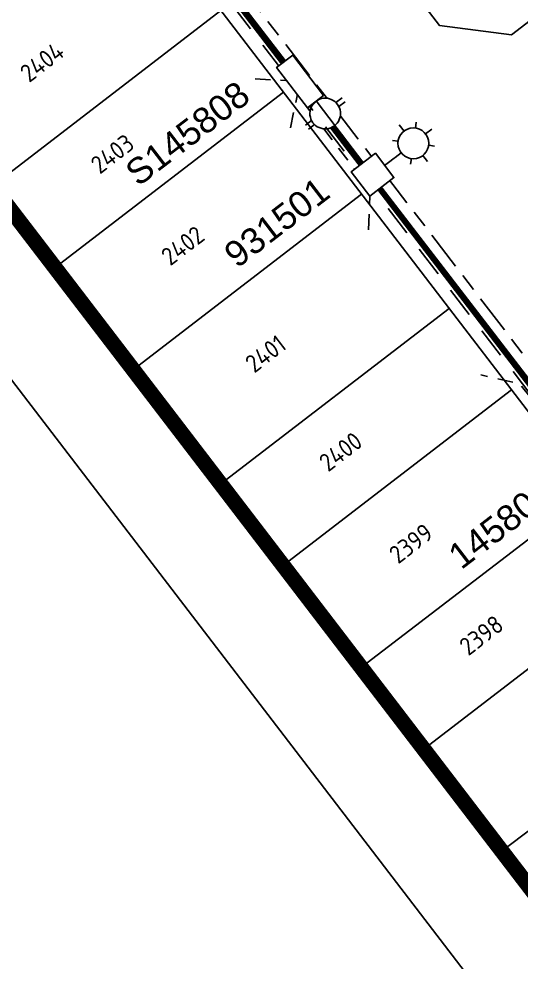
# Model space of a CAD drawing. Extents: x 296374 to 298792, y 6267790 to 6270844.
# Drawn here: x 298046.3 to 298095.2, y 6269746.1 to 6269837.8 of the extents above; entities that cross this region are included whole.
import ezdxf
from ezdxf.enums import TextEntityAlignment as Align

# ---------------------------------------------------------------- set-up
doc = ezdxf.new("R2010")
doc.units = 0
for name, pattern in [('Cable Exist UG', [8.2, 4, -1.2, 1.8, -1.2]), ('Dash', [5, 3, -2]), ('DASHED', [0.75, 0.5, -0.25]), ('DASHED2', [9.525, 6.35, -3.175]), ('Trench-Service', [1.5, 1, -0.5])]:
    doc.linetypes.add(name, pattern=pattern)
for name, color, linetype in [('_User_Boundary_Stage24', 252, 'DASHED2'), ('_User_Equip_Easement', 7, 'Continuous'), ('_User_Exist_HV', 7, 'Cable Exist UG'), ('_User_Exist_Trench', 7, 'Continuous'), ('_User_xref', 251, 'Continuous'), ('Equip_LV_NEW', 2, 'Continuous'), ('Equip_SP_SL_NEW', 2, 'Continuous'), ('Mains_LV_NEW_T84', 2, 'Continuous'), ('Mains_SL_NEW_R6', 2, 'Continuous'), ('Services_SP_NEW_UG', 7, 'Trench-Service'), ('SupportsUG_SP_LV_NEW', 2, 'Continuous'), ('SupportsUG_SP_LV_SL_NEW', 2, 'Continuous'), ('X-Masterplan_LotLayout_P2$0$D-LO-Stage 24', 251, 'Continuous'), ('X-Masterplan_LotLayout_P2$0$D-RD-Stage24_BDY', 251, 'Continuous'), ('XR-600340-P4-CI-DESIGN (06032016)$0$GN-ANNO-TEXT-LOT24', 251, 'Continuous')]:
    doc.layers.add(name, color=color, linetype=linetype)
doc.layers.add('Viewports', color=6, linetype='Continuous', plot=False)
doc.styles.add('POLE_LABEL', font='arial.ttf')
doc.styles.add('SL_LABEL', font='arial.ttf')
doc.styles.get("Standard").update_dxf_attribs({"font": 'arial.ttf'})
doc.styles.add('XR-600340-P4-CI-DESIGN (06032016)$0$CDD_AN-ISOCP', font='isocp.shx')
doc.linetypes.add('Cable 4', pattern='A,5.25,-0.1,["o",Standard,S=2,R=0,X=1.2,Y=-0.7],-4', length=9.35)
doc.linetypes.add('Cable New UG', pattern='A,7,-0.25,["x",Standard,S=2,R=0,X=0.2,Y=-0.8],-2.1', length=9.35)

# ---------------------------------------------------------------- blocks, each defined once
blk = doc.blocks.new('XR-600340-P4-CI-DESIGN (06032016)')
at = {"layer": 'XR-600340-P4-CI-DESIGN (06032016)$0$GN-ANNO-TEXT-LOT24', "linetype": 'ByBlock', "char_height": 1.75, "attachment_point": 5, "rotation": 37.45421, "style": 'XR-600340-P4-CI-DESIGN (06032016)$0$CDD_AN-ISOCP'}
for s, insert in [('2404', (298048.606, 6269833.573)), ('2403', (298055.454, 6269824.648)), ('2402', (298062.302, 6269815.722)), ('2401', (298070.368, 6269805.21)), ('2400', (298077.673, 6269795.689)), ('2399', (298084.521, 6269786.764)), ('2398', (298091.369, 6269777.838))]:
    blk.add_mtext(s, dxfattribs=dict(at, insert=insert))
blk = doc.blocks.new('X-Masterplan_LotLayout_P2')
at = {"layer": 'X-Masterplan_LotLayout_P2$0$D-LO-Stage 24'}
for p, q in [((298066.009, 6269838.576), (298043.795, 6269821.532)), ((298072.097, 6269830.642), (298049.882, 6269813.598)), ((298079.706, 6269820.725), (298057.491, 6269803.681)), ((298088.228, 6269809.617), (298066.013, 6269792.573)), ((298094.315, 6269801.684), (298072.1, 6269784.639)), ((298101.924, 6269791.766), (298079.709, 6269774.722)), ((298085.797, 6269766.788), (298108.011, 6269783.832)), ((298093.406, 6269756.871), (298115.62, 6269773.915))]:
    blk.add_line(p, q, dxfattribs=at)
at = {"layer": 'X-Masterplan_LotLayout_P2$0$D-RD-Stage24_BDY'}
blk.add_lwpolyline([(298071.14, 6269858.174), (298059.285, 6269873.624), (298060.209, 6269880.635), (298136.635, 6269939.273), (298143.645, 6269938.35), (298157.646, 6269920.102), (298171.647, 6269901.854), (298170.723, 6269894.844), (298094.297, 6269836.205), (298087.287, 6269837.129)], close=True, dxfattribs=at)
for points in [[(298036.182, 6269877.452), (298147.03, 6269732.977)], [(298013.967, 6269860.407), (298124.816, 6269715.932)]]:
    blk.add_lwpolyline(points, dxfattribs=at)
blk = doc.blocks.new('LV_UG_LINKS_OPEN_NEW')
blk.add_wipeout([(-1.168, 0.932), (-1.275, 0.778), (-1.363, 0.612), (-1.429, 0.436), (-1.472, 0.254), (-1.492, 0.067), (-1.489, -0.12), (-1.462, -0.306), (-1.412, -0.487), (-1.34, -0.66), (-1.247, -0.823), (-1.134, -0.973), (-1.003, -1.107), (-0.857, -1.224), (-0.696, -1.322), (-0.525, -1.399), (-0.346, -1.453), (-0.161, -1.485), (0.026, -1.494), (0.213, -1.479), (0.397, -1.44), (0.574, -1.379), (0.743, -1.296), (0.899, -1.193), (1.042, -1.071), (1.168, -0.932), (1.275, -0.778), (1.363, -0.612), (1.429, -0.436), (1.472, -0.254), (1.492, -0.067), (1.489, 0.12), (1.462, 0.306), (1.412, 0.487), (1.34, 0.66), (1.247, 0.823), (1.134, 0.973), (1.003, 1.107), (0.857, 1.224), (0.696, 1.322), (0.525, 1.399), (0.346, 1.453), (0.161, 1.485), (-0.026, 1.494), (-0.213, 1.479), (-0.397, 1.44), (-0.574, 1.379), (-0.743, 1.296), (-0.899, 1.193), (-1.042, 1.071)])
for p, q in [((-0.249, 1.473), (-0.249, 2.22)), ((0.249, 1.473), (0.249, 2.22)), ((-0.249, -1.473), (-0.249, -2.22)), ((0.249, -1.473), (0.249, -2.22))]:
    blk.add_line(p, q)
blk.add_lwpolyline([(1.494, 0, 1), (-1.494, 0, 1)], format="xyb", close=True)
for tag, p, flags in [('Z', (0, 0), 1), ('ORIENTATION', (0, 0), 9), ('USAGE', (0, -0.2), 9), ('NOTES', (0, -0.4), 9)]:
    blk.add_attdef(tag, p, '', height=0.2, dxfattribs=dict(flags=flags))
blk = doc.blocks.new('*U102')
blk.add_line((0, 0), (0, 0))
at = {"style": 'SL_LABEL', "flags": 9}
for tag, height, p in [('ASSET_NUM', 2.5, (2, 2)), ('STREET_CODE', 0.2, (0, -0.2))]:
    blk.add_attdef(tag, text='', height=height, dxfattribs=at).set_placement(p, align=Align.MIDDLE_LEFT)
for tag, p, flags in [('Z', (0, 0), 1), ('OPERATED_BY', (0, -9.607), 9)]:
    blk.add_attdef(tag, p, '', height=0.2, dxfattribs=dict(flags=flags))
at = {"flags": 9}
for tag, p in [('CONSTRUCTED_VOLTAGE', (0, -0.4)), ('CONTROL_TYPE', (0, -0.6)), ('LANTERN_PURPOSE', (0, -0.8)), ('LANTERN_TYPE', (0, -1)), ('OPERATING_VOLTAGE', (0, -1.4)), ('ORIENTATION', (0, -1.6)), ('OWNED_BY', (0, -1.8)), ('NO_PHASES', (0, -1.2)), ('STATE', (0, -2)), ('CEXIST', (0, -2.4)), ('CNEW', (0, -2.6)), ('CNUMBER', (0, -2.8)), ('USAGE', (0, -2.2)), ('CREMOVE', (0, -3)), ('CREPLACE', (0, -3.2)), ('LKINGHEIGHT', (0, -3.4)), ('MAINTAINED_BY', (0, -9.863))]:
    blk.add_attdef(tag, text='', height=0.2, dxfattribs=at).set_placement(p, align=Align.MIDDLE_LEFT)
blk.add_wipeout([(0.907, -8.703), (-0.626, -8.067), (-1.564, -6.698), (-0.928, -5.166), (0.43, -4.124), (1.973, -4.863), (2.912, -6.232), (2.276, -7.764)])
for p, q in [((0, 0), (0.519, -4.976)), ((-0.928, -5.166), (-0.491, -5.52)), ((1.973, -4.863), (1.619, -5.3)), ((2.912, -6.232), (2.166, -6.31)), ((-0.818, -6.62), (-1.564, -6.698)), ((-0.626, -8.067), (-0.271, -7.63)), ((0.829, -7.957), (0.907, -8.703)), ((2.276, -7.764), (1.839, -7.41))]:
    blk.add_line(p, q)
blk.add_circle((0.674, -6.465), 1.5)
for tag, height, flags, p in [('LNUMBER', 2.5, 8, (1.2, -2.8)), ('LBRACKET', 0.2, 9, (0, -3.6)), ('LBRACKETVOCAB', 0.2, 9, (0, -3.8)), ('LCATEGORY', 0.2, 9, (0, -4)), ('LCHARGE1', 0.2, 9, (0, -4.2)), ('LCHARGE1PERCENT', 0.2, 9, (0, -4.4)), ('LCHARGE2', 0.2, 9, (0, -4.6)), ('LCHARGE2PERCENT', 0.2, 9, (0, -4.8)), ('LCHARGE3', 0.2, 9, (0, -5)), ('LCHARGE3PERCENT', 0.2, 9, (0, -5.2)), ('LEXIST', 0.2, 9, (0, -5.4)), ('LLAMP', 0.2, 9, (0, -5.6)), ('LLAMPVOCAB', 0.2, 9, (0, -5.8)), ('LMAST', 0.2, 9, (0, -6)), ('LMASTVOCAB', 0.2, 9, (0, -6.2)), ('LNEW', 0.2, 9, (0, -6.4)), ('LANTNUMBER', 0.2, 9, (0, -6.6)), ('LOUTREACH', 0.2, 9, (0, -7)), ('LOUTREACHVOCAB', 0.2, 9, (0, -7.2)), ('LRATECODE', 0.2, 9, (0, -7.4)), ('LREMOVE', 0.2, 9, (0, -7.6)), ('LREPLACE', 0.2, 9, (0, -7.8)), ('LTYPE', 0.2, 9, (0, -8)), ('LTYPEVOCAB', 0.2, 9, (0, -8.2)), ('SUBURB', 0.2, 9, (0, -8.6)), ('STREETNAME', 0.2, 9, (0, -8.8)), ('LEGEND', 0.2, 9, (0, -8.4)), ('LOCATION', 0.2, 9, (0, -9)), ('NOTES', 0.2, 9, (0, -9.2))]:
    blk.add_attdef(tag, text='', height=height, dxfattribs=dict(flags=flags)).set_placement(p, align=Align.MIDDLE_LEFT)
blk = doc.blocks.new('PILLAR_NEW')
for tag, height, flags, p in [('ASSET_NUM', 2.5, 8, (2, 4)), ('STREET_CODE', 0.2, 9, (1.5, 2)), ('OWNED_BY', 0.2, 9, (1.5, 1.8))]:
    blk.add_attdef(tag, text='', height=height, dxfattribs=dict(flags=flags)).set_placement(p, align=Align.MIDDLE_LEFT)
blk.add_wipeout([(-2.475, 0.99), (2.475, 0.99), (2.475, -0.99), (-2.475, -0.99)])
at = {"lineweight": -3}
blk.add_lwpolyline([(-2.475, 0.99), (2.475, 0.99), (2.475, -0.99), (-2.475, -0.99)], close=True, dxfattribs=at)
for tag, flags, p in [('OPERATED_BY', 9, (1.5, 1.6)), ('STATE', 9, (1.5, 1.2)), ('SUPPORT_TYPE', 9, (1.5, 1)), ('MAINTAINED_BY', 9, (1.5, 1.4)), ('SUBURB', 9, (1.5, 0.2)), ('STREETNAME', 9, (1.5, 0)), ('USAGE', 9, (1.5, 0.8)), ('LEGEND', 9, (1.5, 0.6)), ('PARENT', 9, (1.5, 0.4)), ('Z', 1, (1.5, -0.6)), ('LOCATION', 9, (1.5, -0.2)), ('NOTES', 9, (1.5, -0.4))]:
    blk.add_attdef(tag, text='', height=0.2, dxfattribs=dict(flags=flags)).set_placement(p, align=Align.MIDDLE_LEFT)
blk = doc.blocks.new('COLUMN_NEW')
for tag, height, flags, p in [('ASSET_NUM', 2.5, 8, (2, 2)), ('Z', 0.2, 1, (1.5, -2.8)), ('LOCATION', 0.2, 9, (1.5, -2.2)), ('NOTES', 0.2, 9, (1.5, -2.4)), ('LABEL_ALIGNMENT', 0.2, 9, (1.5, -2.6))]:
    blk.add_attdef(tag, text='', height=height, dxfattribs=dict(flags=flags)).set_placement(p, align=Align.MIDDLE_LEFT)
blk.add_wipeout([(-1.485, -1.485), (1.485, -1.485), (1.485, 1.485), (-1.485, 1.485)])
at = {"lineweight": -3}
blk.add_lwpolyline([(-1.485, -1.485), (1.485, -1.485), (1.485, 1.485), (-1.485, 1.485)], close=True, dxfattribs=at)
at = {"style": 'POLE_LABEL', "flags": 9}
blk.add_attdef('STRUCTURE_PLANT_NUMBER', text='', height=0.2, dxfattribs=at).set_placement((1.5, 0.242), align=Align.MIDDLE_LEFT)
at = {"flags": 9}
for tag, p in [('STREET_CODE', (1.5, 0)), ('OWNED_BY', (1.5, -0.4)), ('OPERATED_BY', (1.5, -0.6)), ('STATE', (1.5, -1)), ('COLUMN_TYPE', (1.5, -0.2)), ('MAINTAINED_BY', (1.5, -0.8)), ('SUBURB', (1.5, -1.8)), ('USAGE', (1.5, -1.2)), ('LEGEND', (1.5, -1.4)), ('PARENT', (1.5, -1.6)), ('STREETNAME', (1.5, -2))]:
    blk.add_attdef(tag, text='', height=0.2, dxfattribs=at).set_placement(p, align=Align.MIDDLE_LEFT)

msp = doc.modelspace()

# ---------------------------------------------------------------- linework, layer by layer
at = {"layer": '_User_Exist_HV', "lineweight": -3, "ltscale": 0.95, "flags": 128}
msp.add_lwpolyline([(298058.10195, 6269853.81003), (298111.66325, 6269784.00009)], dxfattribs=at)
at = {"layer": '_User_Exist_Trench', "lineweight": -3, "const_width": 0.5, "flags": 128}
msp.add_lwpolyline([(298022.11619, 6269898.57716), (298165.2434, 6269712.03144), (298164.22816, 6269704.32277)], dxfattribs=at)
at = {"layer": 'Mains_LV_NEW_T84', "linetype": 'Cable New UG', "lineweight": -3, "flags": 128}
msp.add_lwpolyline([(298073.78089, 6269831.73249), (298059.98674, 6269849.71117), (298053.99739, 6269857.51743)], dxfattribs=at)
at = {"layer": 'Mains_LV_NEW_T84', "linetype": 'Cable New UG', "lineweight": -3, "extrusion": (-5.66953e-09, -4.34995e-09, 1), "elevation": -0.03133, "flags": 128}
msp.add_lwpolyline([(298103.60828, 6269792.85679), (298073.72511, 6269831.68969)], dxfattribs=at)
at = {"layer": 'Services_SP_NEW_UG', "linetype": 'Dash', "lineweight": -3, "ltscale": 0.5, "elevation": 0, "flags": 128}
for points in [[(298072.78237, 6269827.1851), (298073.72511, 6269831.68969), (298069.13003, 6269831.9454)], [(298080.39141, 6269817.26782), (298080.5487, 6269821.16977), (298074.44625, 6269829.12343), (298073.72511, 6269831.68969)], [(298108.65537, 6269780.54531), (298108.81266, 6269784.44726), (298104.32942, 6269790.29053), (298103.60828, 6269792.85679), (298101.31624, 6269794.21778), (298095.11644, 6269802.29832), (298091.30681, 6269803.15666)]]:
    msp.add_lwpolyline(points, dxfattribs=at)

# ---------------------------------------------------------------- block references
at = {"layer": '_User_xref', "color": 7}
msp.add_blockref('X-Masterplan_LotLayout_P2', (0, 0), dxfattribs=at)
at = {"layer": '_User_xref', "color": 6, "lineweight": -3}
msp.add_blockref('XR-600340-P4-CI-DESIGN (06032016)', (0, 0), dxfattribs=at)

# ---------------------------------------------------------------- next in the draw order: block references
at = {"layer": 'Equip_LV_NEW', "lineweight": -3, "extrusion": (0.000220643, 0.001675, 0.999999), "rotation": 126.5712297818098}
msp.add_blockref('LV_UG_LINKS_OPEN_NEW', (298076.16209, 6269819.65836, 10569.40415), dxfattribs=at)

# ---------------------------------------------------------------- next in the draw order: block references
at = {"layer": 'Equip_SP_SL_NEW', "linetype": 'Cable New UG', "lineweight": -3, "extrusion": (4.86337e-08, -6.3387e-08, 1), "rotation": 121.5485877954412}
msp.add_blockref('*U102', (298079.59476, 6269821.71541, -0.38318), dxfattribs=at)

# ---------------------------------------------------------------- next in the draw order: linework, layer by layer
at = {"layer": '_User_Boundary_Stage24', "linetype": 'DASHED', "lineweight": -3, "ltscale": 10, "flags": 128}
msp.add_lwpolyline([(298059.93994, 6269920.13196, 1.5, 1.5, 0), (298037.06843, 6269902.58088, 1.5, 1.5, 0), (298043.45852, 6269894.2523, 1.5, 1.5, 0), (298031.30986, 6269883.8018, 1.5, 1.5, 0), (298036.12625, 6269877.40883, 1.5, 1.5, 0), (298013.96731, 6269860.40738, 1.5, 1.5, 0), (298124.75997, 6269715.88959, 1.5, 1.5, 0), (298146.9747, 6269732.93381, 1.5, 1.5, 0), (298163.46601, 6269711.55528, 1.5, 1.5, 0), (298162.54271, 6269704.54475, 1.5, 1.5, 0), (298179.20375, 6269717.32793, 1.5, 1.5, 0), (298162.15951, 6269739.54265, 1.5, 1.5, 0), (298246.51967, 6269804.26798, 1.5, 1.5, 0), (298248.7361, 6269801.37918, 1.5, 1.5, 0), (298250.6237, 6269798.56436, 1.5, 1.5, 0), (298263.48907, 6269808.43531, 1.5, 1.5, 0), (298261.47988, 6269811.05403, 1.5, 1.5, 0), (298259.21256, 6269814.00916, 1.5, 1.5, 0), (298366.87583, 6269896.61125, 1.5, 1.5, 0), (298383.86478, 6269874.3541, 0, 0, 0)], format="xyseb", dxfattribs=at)
at = {"layer": '_User_Equip_Easement', "linetype": 'Dash', "flags": 128}
msp.add_lwpolyline([(298163.73244, 6269704.38806), (298164.72064, 6269711.89139), (298031.65008, 6269885.32971)], dxfattribs=at)
at = {"layer": 'Mains_SL_NEW_R6', "linetype": 'Cable 4', "flags": 128}
msp.add_lwpolyline([(298080.77294, 6269822.61936), (298073.78089, 6269831.73249)], dxfattribs=at)
at = {"layer": 'Viewports', "lineweight": -3, "ltscale": 10, "flags": 128}
msp.add_lwpolyline([(298348.09607, 6269954.04673), (298258.00507, 6270071.46739), (298233.29744, 6270052.51046), (298232.37414, 6270045.49993), (298225.34646, 6270040.10795), (298208.30222, 6270062.32267), (298132.32569, 6270004.02968), (298142.36962, 6269990.93886), (298125.70858, 6269978.15568), (298125.70858, 6269978.15568), (298103.49389, 6269961.11145), (298093.44952, 6269974.2027), (298038.30896, 6269931.89693), (298045.91936, 6269921.97791), (298023.04786, 6269904.42684), (298029.76884, 6269895.667), (298017.68298, 6269885.27051), (298022.17457, 6269879.30866), (297999.94931, 6269862.25633), (298122.91031, 6269701.86618)], dxfattribs=at)
msp.add_lwpolyline([(298348.09607, 6269954.04673), (298258.00507, 6270071.46739), (298233.29744, 6270052.51046), (298232.37414, 6270045.49993), (298225.34646, 6270040.10795), (298208.30222, 6270062.32267), (298132.32569, 6270004.02968), (298142.36962, 6269990.93886), (298125.70858, 6269978.15568), (298125.70858, 6269978.15568), (298103.49389, 6269961.11145), (298093.44952, 6269974.2027), (298038.30896, 6269931.89693), (298045.91936, 6269921.97791), (298023.04786, 6269904.42684), (298029.76884, 6269895.667), (298017.68298, 6269885.27051), (298022.17457, 6269879.30866), (297999.94931, 6269862.25633), (298122.91031, 6269701.86618)], dxfattribs=at)

# ---------------------------------------------------------------- next in the draw order: block references
at = {"layer": 'SupportsUG_SP_LV_NEW', "lineweight": -3, "extrusion": (-2.53646e-09, -1.9461e-09, 1)}
ref = msp.add_blockref('PILLAR_NEW', (298073.72511, 6269831.68969, -0.01532), dxfattribs=dict(at, rotation=307.4972223110017))
ref.add_attrib('ASSET_NUM', 'S145808', dxfattribs={"layer": '0', "height": 2.5, "rotation": 37.4972223}).set_placement((298057.20627, 6269822.38695, -0.01532), align=Align.MIDDLE_LEFT)
ref = msp.add_blockref('PILLAR_NEW', (298103.60828, 6269792.85679, -0.01532), dxfattribs=dict(at, rotation=307.4972223110017))
ref.add_attrib('ASSET_NUM', '145809', dxfattribs={"layer": '0', "height": 2.5, "rotation": 37.4972223}).set_placement((298088.64427, 6269785.13737, -0.01532), align=Align.MIDDLE_LEFT)

# ---------------------------------------------------------------- next in the draw order: block references
at = {"layer": 'SupportsUG_SP_LV_SL_NEW', "extrusion": (4.84694e-08, -6.31728e-08, 1)}
ref = msp.add_blockref('COLUMN_NEW', (298080.77294, 6269822.61936, -0.38163), dxfattribs=dict(at, rotation=37.49722559744264))
ref.add_attrib('ASSET_NUM', '931501', dxfattribs={"layer": '0', "extrusion": (4.84694e-08, -6.31728e-08, 1), "height": 2.5, "rotation": 37.4972256}).set_placement((298066.82361, 6269814.4376, -0.38163), align=Align.MIDDLE_LEFT)

doc.saveas('drawing.dxf')
